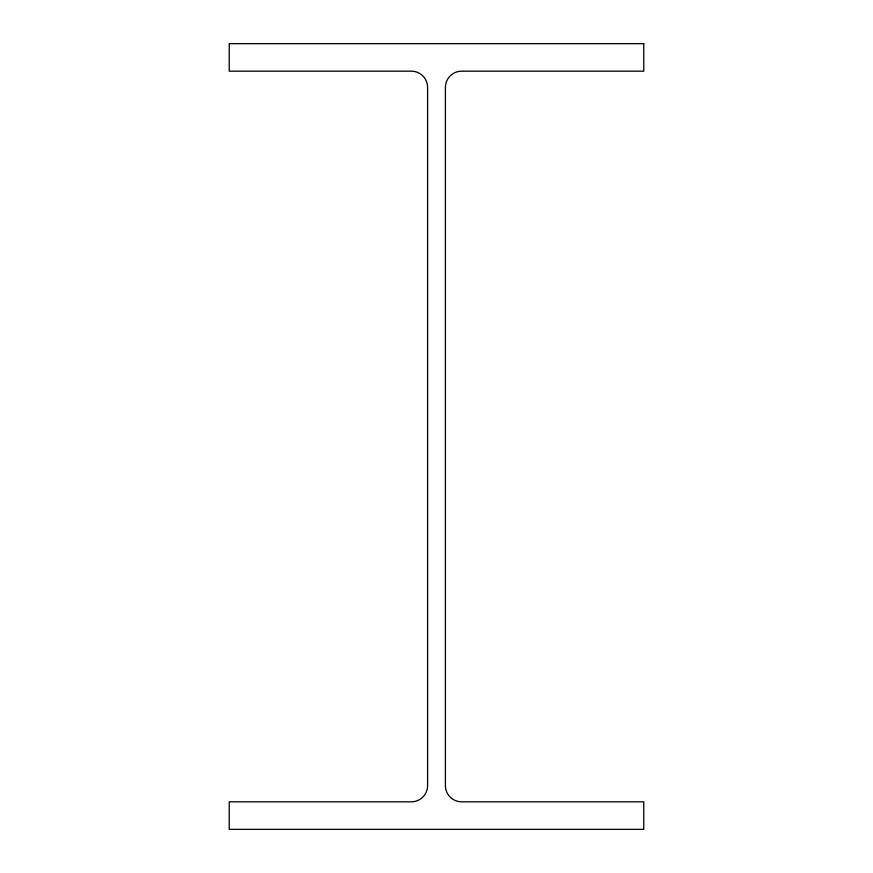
<?xml version="1.0" encoding="UTF-8"?>
<svg xmlns="http://www.w3.org/2000/svg" width="873" height="873" viewBox="0 0 873 873"><rect width="100%" height="100%" fill="white"/><g stroke="black" fill="none" stroke-linecap="round" stroke-linejoin="round"><path stroke-width="1.31" d="M643.772 43.65L229.228 43.65L229.228 71.182L411.401 71.182A16.194 16.194 0 0 1 427.595 87.376L427.595 785.624A16.194 16.194 0 0 1 411.401 801.818L229.228 801.818L229.228 829.35L643.772 829.35L643.772 801.818L461.599 801.818A16.194 16.194 0 0 1 445.405 785.624L445.405 87.376A16.194 16.194 0 0 1 461.599 71.182L643.772 71.182L643.772 43.65"/></g></svg>
